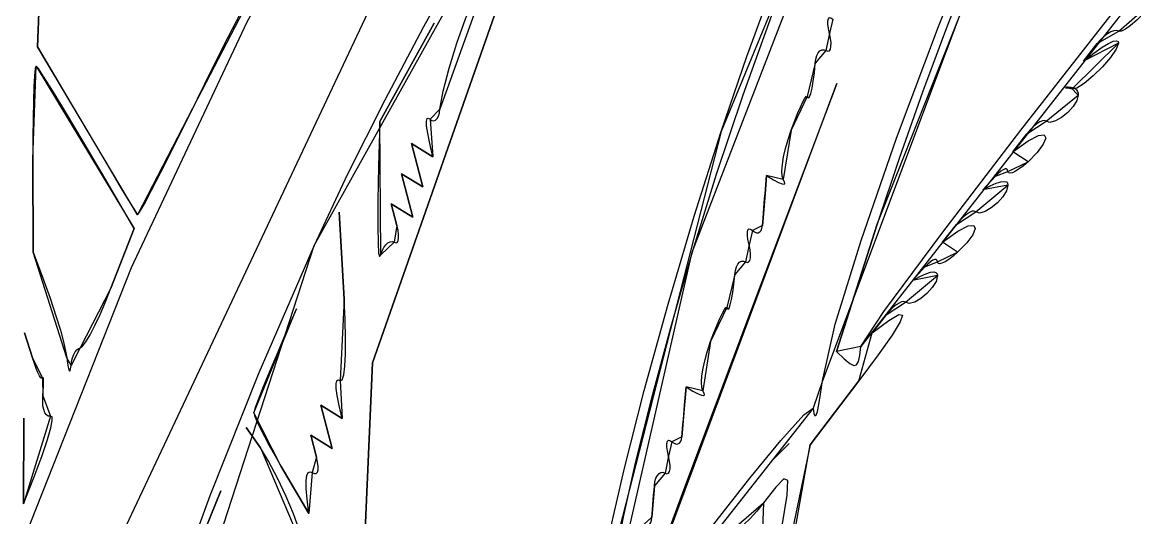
# Model space of a CAD drawing. Extents: x 0.3 to 49.4, y 16 to 54.1.
# Drawn here: x 9.567 to 13.9, y 33.439 to 35.367 of the extents above; entities that cross this region are included whole.
import ezdxf

# ---------------------------------------------------------------- set-up
doc = ezdxf.new("R2010")
doc.units = 0
doc.layers.get('0').update_dxf_attribs({"linetype": 'CONTINUOUS'})

msp = doc.modelspace()

# ---------------------------------------------------------------- linework, layer by layer
at = {"color": 178}
for points in [[(8.999, 31.346), (9.269, 32.3986), (9.6004, 33.4218), (9.9922, 34.4129), (10.4429, 35.3694), (10.9514, 36.2885), (11.5165, 37.1677), (12.1369, 38.0043), (8.999, 31.346)], [(9.692, 36.9278), (9.6266, 35.2715), (9.692, 36.9278)], [(12.2892, 34.9417), (12.3895, 35.2342), (12.4915, 35.5146), (12.5968, 35.7861), (12.7066, 36.052), (12.8222, 36.3154), (12.9451, 36.5795), (13.0764, 36.8476), (12.2892, 34.9417)], [(13.0056, 36.6171), (12.8661, 36.3172), (12.7324, 36.012), (12.6052, 35.7032), (12.4853, 35.3929), (12.3734, 35.0829), (12.2702, 34.7752), (12.1765, 34.4717), (13.0056, 36.6171)], [(12.6837, 33.9717), (12.7336, 34.1921), (12.834, 34.5181), (12.9721, 34.9154), (13.1352, 35.3502), (13.3105, 35.7884), (13.4852, 36.196), (13.6466, 36.5389), (12.6837, 33.9717)], [(11.7422, 36.3542), (10.9312, 34.0409), (11.7422, 36.3542)], [(13.6102, 36.381), (13.4946, 36.1311), (13.3825, 35.8758), (13.2744, 35.6169), (13.1712, 35.3562), (13.0734, 35.0954), (12.9819, 34.8363), (12.8972, 34.5808), (13.6102, 36.381)], [(12.8332, 34.105), (12.9227, 34.2418), (13.1485, 34.5452), (13.4569, 34.9466), (13.7944, 35.3775), (14.1071, 35.7693), (14.3415, 36.0536), (14.4439, 36.1617), (12.8332, 34.105)], [(11.5376, 35.992), (11.4902, 35.9506), (11.3984, 35.8149), (11.2744, 35.6072), (11.1306, 35.3495), (10.9794, 35.0639), (10.833, 34.7727), (10.7039, 34.4977), (11.5376, 35.992)], [(10.2494, 35.0686), (10.3063, 35.1839), (10.3694, 35.3093), (10.4363, 35.4395), (10.504, 35.5696), (10.5701, 35.6943), (10.6318, 35.8085), (10.6864, 35.9071), (10.2494, 35.0686)], [(11.1942, 35.0291), (11.2062, 35.0989), (11.2295, 35.1883), (11.2601, 35.2859), (11.2938, 35.38), (11.3265, 35.4593), (11.354, 35.5122), (11.3724, 35.5273), (11.1942, 35.0291)], [(13.9901, 35.4661), (13.9616, 35.4317), (13.9338, 35.401), (13.9077, 35.375), (13.8841, 35.3543), (13.8639, 35.3398), (13.8482, 35.3323), (13.8379, 35.3327), (13.9901, 35.4661)], [(11.1722, 35.3639), (10.9599, 34.9808), (11.1722, 35.3639)], [(12.7112, 35.3235), (12.707, 35.3435), (12.7049, 35.3599), (12.7049, 35.3726), (12.7069, 35.3811), (12.7108, 35.3852), (12.7167, 35.3847), (12.7244, 35.3793), (12.7112, 35.3235)], [(12.6974, 35.2573), (12.705, 35.2546), (12.7108, 35.2566), (12.7148, 35.263), (12.7169, 35.2733), (12.7171, 35.287), (12.7152, 35.3039), (12.7112, 35.3235), (12.6974, 35.2573)], [(13.8379, 35.3327), (13.8293, 35.3353), (13.8187, 35.3343), (13.8065, 35.3298), (13.7934, 35.3222), (13.7798, 35.3119), (13.7662, 35.299), (13.7532, 35.2839), (13.8379, 35.3327)], [(9.6266, 35.2715), (9.7404, 35.0787), (9.8313, 34.925), (9.9014, 34.8069), (9.9528, 34.7207), (9.9875, 34.663), (10.0078, 34.63), (10.0156, 34.6182), (9.6266, 35.2715)], [(13.8369, 35.2855), (13.8282, 35.2619), (13.8055, 35.2295), (13.7739, 35.1934), (13.7381, 35.1583), (13.7034, 35.1291), (13.6745, 35.1107), (13.6565, 35.1081), (13.8369, 35.2855)], [(13.6998, 35.2158), (13.7408, 35.247), (13.7734, 35.2697), (13.7983, 35.2848), (13.8164, 35.293), (13.8283, 35.2953), (13.8348, 35.2925), (13.8369, 35.2855), (13.6998, 35.2158)], [(13.7532, 35.2839), (13.6998, 35.2158), (13.7532, 35.2839)], [(12.6559, 35.2084), (12.6582, 35.224), (12.6622, 35.2372), (12.6675, 35.2478), (12.6739, 35.2554), (12.6812, 35.2597), (12.6891, 35.2604), (12.6974, 35.2573), (12.6559, 35.2084)], [(9.6213, 35.1963), (9.6181, 35.1866), (9.6152, 35.1593), (9.6127, 35.1164), (9.6108, 35.0602), (9.6094, 34.9929), (9.6087, 34.9168), (9.6087, 34.834), (9.6213, 35.1963)], [(10.0029, 34.5641), (9.8925, 34.7534), (9.8041, 34.9037), (9.7357, 35.0186), (9.6852, 35.1017), (9.6506, 35.1566), (9.63, 35.1869), (9.6213, 35.1963), (10.0029, 34.5641)], [(12.6245, 35.0788), (12.6287, 35.0734), (12.6333, 35.0774), (12.6382, 35.09), (12.6431, 35.1102), (12.6478, 35.1373), (12.6522, 35.1703), (12.6559, 35.2084), (12.6245, 35.0788)], [(12.74, 35.1289), (12.5666, 34.6727), (12.4068, 34.2502), (12.2653, 33.8739), (12.1467, 33.5564), (12.0557, 33.31), (11.997, 33.1475), (11.9753, 33.0813), (12.74, 35.1289)], [(13.6312, 35.1133), (13.6298, 35.1123), (13.6299, 35.1117), (13.6316, 35.1114), (13.6346, 35.1114), (13.6389, 35.1117), (13.6444, 35.1123), (13.6508, 35.1133), (13.6312, 35.1133)], [(13.6565, 35.1081), (13.6527, 35.1102), (13.6487, 35.112), (13.6447, 35.1132), (13.6408, 35.114), (13.6371, 35.1143), (13.6339, 35.1141), (13.6312, 35.1133), (13.6565, 35.1081)], [(13.6508, 35.1133), (13.6575, 35.1134), (13.6637, 35.1118), (13.6692, 35.1086), (13.6737, 35.104), (13.6772, 35.0982), (13.6794, 35.0913), (13.6802, 35.0836), (13.6508, 35.1133)], [(10.0156, 34.6182), (10.0238, 34.6281), (10.0428, 34.6608), (10.0711, 34.7134), (10.1074, 34.7833), (10.1502, 34.8676), (10.198, 34.9636), (10.2494, 35.0686), (10.0156, 34.6182)], [(12.5617, 34.9469), (12.5746, 34.981), (12.5868, 35.0114), (12.598, 35.0372), (12.6077, 35.0576), (12.6156, 35.0719), (12.6214, 35.0792), (12.6245, 35.0788), (12.5617, 34.9469)], [(13.6802, 35.0836), (13.6746, 35.0621), (13.6598, 35.0388), (13.6389, 35.0163), (13.6149, 34.9969), (13.5909, 34.983), (13.5698, 34.9773), (13.5549, 34.9821), (13.6802, 35.0836)], [(11.1555, 34.9899), (11.1631, 34.9849), (11.1704, 34.9838), (11.1772, 34.9864), (11.1832, 34.9925), (11.1882, 35.0018), (11.1919, 35.0141), (11.1942, 35.0291), (11.1555, 34.9899)], [(10.9599, 34.9808), (10.9553, 34.8068), (10.9528, 34.6723), (10.9521, 34.5737), (10.9531, 34.5071), (10.9554, 34.4689), (10.9589, 34.4553), (10.9633, 34.4624), (10.9599, 34.9808)], [(11.1663, 34.8437), (11.1542, 34.8957), (11.1463, 34.9353), (11.1423, 34.9638), (11.1416, 34.9823), (11.1439, 34.9921), (11.1487, 34.9942), (11.1555, 34.9899), (11.1663, 34.8437)], [(13.5549, 34.9821), (13.5488, 34.9849), (13.5405, 34.9839), (13.5303, 34.9794), (13.5187, 34.9718), (13.5062, 34.9613), (13.4932, 34.9482), (13.4802, 34.9328), (13.5549, 34.9821)], [(11.8122, 33.0792), (11.8168, 33.1781), (11.8515, 33.3674), (11.9109, 33.6264), (11.9897, 33.9342), (12.0826, 34.2699), (12.1842, 34.6126), (12.2892, 34.9417), (11.8122, 33.0792)], [(12.5314, 34.7549), (12.5271, 34.7682), (12.526, 34.7882), (12.5279, 34.8136), (12.5326, 34.8434), (12.5399, 34.8764), (12.5497, 34.9113), (12.5617, 34.9469), (12.5314, 34.7549)], [(13.4802, 34.9328), (13.4256, 34.8633), (13.4802, 34.9328)], [(13.4256, 34.8633), (13.4854, 34.9061), (13.5256, 34.9269), (13.5477, 34.9292), (13.5531, 34.9166), (13.5434, 34.8925), (13.52, 34.8605), (13.4844, 34.8242), (13.4256, 34.8633)], [(11.1271, 34.7262), (11.0829, 34.8952), (11.1271, 34.7262)], [(11.0829, 34.8952), (11.1663, 34.8437), (11.0829, 34.8952)], [(9.6087, 34.834), (9.6104, 34.4717), (9.6087, 34.834)], [(13.406, 34.7868), (13.4047, 34.793), (13.401, 34.7961), (13.3952, 34.7961), (13.3877, 34.7931), (13.3786, 34.7872), (13.3683, 34.7787), (13.3571, 34.7675), (13.406, 34.7868)], [(13.4844, 34.8242), (13.4665, 34.8089), (13.45, 34.7965), (13.4355, 34.7873), (13.4233, 34.7815), (13.414, 34.7793), (13.4081, 34.781), (13.406, 34.7868), (13.4844, 34.8242)], [(11.088, 34.6087), (11.0438, 34.7777), (11.088, 34.6087)], [(11.0438, 34.7777), (11.1271, 34.7262), (11.0438, 34.7777)], [(12.4601, 34.6992), (12.4661, 34.7701), (12.4601, 34.6992)], [(12.4661, 34.7701), (12.4929, 34.7541), (12.5128, 34.7436), (12.5263, 34.7381), (12.5343, 34.737), (12.5373, 34.7398), (12.5361, 34.746), (12.5314, 34.7549), (12.4661, 34.7701)], [(13.3571, 34.7675), (13.3081, 34.7148), (13.3571, 34.7675)], [(13.406, 34.7334), (13.4005, 34.7112), (13.3858, 34.6873), (13.365, 34.6642), (13.341, 34.6444), (13.317, 34.6304), (13.2959, 34.6246), (13.2807, 34.6296), (13.406, 34.7334)], [(13.3081, 34.7148), (13.3374, 34.7304), (13.3607, 34.7407), (13.3785, 34.7464), (13.3914, 34.748), (13.3999, 34.746), (13.4046, 34.7409), (13.406, 34.7334), (13.3081, 34.7148)], [(12.45, 34.5764), (12.4511, 34.5902), (12.4524, 34.6064), (12.4539, 34.6245), (12.4555, 34.6435), (12.4571, 34.6628), (12.4586, 34.6816), (12.4601, 34.6992), (12.45, 34.5764)], [(10.8211, 34.2893), (10.8015, 34.6284), (10.8211, 34.2893)], [(11.0267, 34.5757), (11.0046, 34.6602), (11.0267, 34.5757)], [(11.0046, 34.6602), (11.088, 34.6087), (11.0046, 34.6602)], [(13.2807, 34.6296), (13.2747, 34.6324), (13.2663, 34.6314), (13.2561, 34.6269), (13.2445, 34.6193), (13.232, 34.6088), (13.219, 34.5957), (13.206, 34.5803), (13.2807, 34.6296)], [(11.0163, 34.5113), (11.0231, 34.5089), (11.0283, 34.5111), (11.0317, 34.5173), (11.0333, 34.5273), (11.0331, 34.5407), (11.0309, 34.5569), (11.0267, 34.5757), (11.0163, 34.5113)], [(12.411, 34.5568), (12.4191, 34.5508), (12.4268, 34.548), (12.4337, 34.5481), (12.4398, 34.5511), (12.4447, 34.5569), (12.4482, 34.5654), (12.45, 34.5764), (12.411, 34.5568)], [(12.8972, 34.5808), (12.7389, 34.0853), (12.8972, 34.5808)], [(13.206, 34.5803), (13.1515, 34.5109), (13.206, 34.5803)], [(13.1515, 34.5109), (13.2113, 34.5536), (13.2515, 34.5744), (13.2735, 34.5767), (13.279, 34.5641), (13.2693, 34.54), (13.2459, 34.508), (13.2102, 34.4717), (13.1515, 34.5109)], [(9.9129, 34.3319), (10.0029, 34.5641), (9.9129, 34.3319)], [(12.3979, 34.501), (12.3936, 34.521), (12.3915, 34.5375), (12.3915, 34.5501), (12.3935, 34.5586), (12.3975, 34.5627), (12.4034, 34.5623), (12.411, 34.5568), (12.3979, 34.501)], [(10.7039, 34.4977), (10.4886, 34.0022), (10.2973, 33.5244), (10.1246, 33.0486), (9.9656, 32.5589), (9.815, 32.0397), (9.6678, 31.4749), (9.5187, 30.8489), (10.7039, 34.4977)], [(10.9633, 34.4624), (10.9688, 34.4776), (10.9756, 34.4906), (10.9832, 34.5011), (10.9914, 34.5086), (10.9999, 34.5131), (11.0083, 34.5141), (11.0163, 34.5113), (10.9633, 34.4624)], [(12.3841, 34.4348), (12.3916, 34.4321), (12.3975, 34.4342), (12.4015, 34.4405), (12.4036, 34.4508), (12.4038, 34.4646), (12.4019, 34.4814), (12.3979, 34.501), (12.3841, 34.4348)], [(9.6104, 34.4717), (9.6464, 34.3753), (9.6756, 34.2934), (9.6985, 34.2249), (9.7159, 34.1685), (9.7283, 34.1231), (9.7363, 34.0875), (9.7405, 34.0605), (9.6104, 34.4717)], [(12.1765, 34.4717), (12.0921, 34.1775), (12.0181, 33.9035), (11.9563, 33.6575), (11.9084, 33.4474), (11.8762, 33.2809), (11.8615, 33.1659), (11.8661, 33.1103), (12.1765, 34.4717)], [(13.2102, 34.4717), (13.1923, 34.4564), (13.1758, 34.444), (13.1613, 34.4348), (13.1491, 34.429), (13.1399, 34.4268), (13.134, 34.4285), (13.1319, 34.4343), (13.2102, 34.4717)], [(12.3426, 34.3859), (12.3449, 34.4015), (12.3489, 34.4147), (12.3542, 34.4253), (12.3606, 34.4329), (12.3679, 34.4372), (12.3758, 34.4379), (12.3841, 34.4348), (12.3426, 34.3859)], [(13.0829, 34.415), (13.034, 34.3623), (13.0829, 34.415)], [(13.1319, 34.4343), (13.1306, 34.4405), (13.1269, 34.4436), (13.1211, 34.4436), (13.1135, 34.4406), (13.1044, 34.4348), (13.0941, 34.4262), (13.0829, 34.415), (13.1319, 34.4343)], [(12.3112, 34.2563), (12.3153, 34.2509), (12.32, 34.2549), (12.3248, 34.2675), (12.3297, 34.2878), (12.3345, 34.3148), (12.3388, 34.3478), (12.3426, 34.3859), (12.3112, 34.2563)], [(13.1319, 34.3809), (13.1263, 34.3587), (13.1116, 34.3348), (13.0908, 34.3118), (13.0669, 34.292), (13.0429, 34.2779), (13.0217, 34.2722), (13.0066, 34.2772), (13.1319, 34.3809)], [(13.034, 34.3623), (13.0633, 34.3779), (13.0866, 34.3882), (13.1044, 34.3939), (13.1172, 34.3955), (13.1257, 34.3935), (13.1304, 34.3885), (13.1319, 34.3809), (13.034, 34.3623)], [(9.7932, 34.0996), (9.8024, 34.1058), (9.8154, 34.1233), (9.8315, 34.1508), (9.8501, 34.1868), (9.8703, 34.23), (9.8915, 34.2788), (9.9129, 34.3319), (9.7932, 34.0996)], [(10.8052, 33.9723), (10.8132, 33.9754), (10.8194, 33.9948), (10.8238, 34.0291), (10.8262, 34.0771), (10.8266, 34.1374), (10.8249, 34.2086), (10.8211, 34.2893), (10.8052, 33.9723)], [(13.0066, 34.2772), (13.0005, 34.2799), (12.9921, 34.2789), (12.9819, 34.2744), (12.9704, 34.2668), (12.9578, 34.2563), (12.9448, 34.2432), (12.9318, 34.2279), (13.0066, 34.2772)], [(10.6351, 34.2516), (10.597, 34.1648), (10.5621, 34.0835), (10.5311, 34.0103), (10.5053, 33.9476), (10.4856, 33.8979), (10.4731, 33.8637), (10.4686, 33.8474), (10.6351, 34.2516)], [(12.2484, 34.1245), (12.2613, 34.1586), (12.2735, 34.1889), (12.2847, 34.2147), (12.2944, 34.2351), (12.3023, 34.2494), (12.308, 34.2567), (12.3112, 34.2563), (12.2484, 34.1245)], [(12.8773, 34.1584), (12.9417, 34.2064), (12.9809, 34.2294), (12.9956, 34.2275), (12.9867, 34.2007), (12.9548, 34.1491), (12.9008, 34.0727), (12.8254, 33.9716), (12.8773, 34.1584)], [(12.9318, 34.2279), (12.8773, 34.1584), (12.9318, 34.2279)], [(9.607, 34.0605), (9.5756, 34.1584), (9.607, 34.0605)], [(9.7575, 34.0311), (9.7597, 34.0468), (9.7632, 34.0612), (9.7679, 34.0739), (9.7734, 34.0845), (9.7796, 34.0926), (9.7863, 34.0978), (9.7932, 34.0996), (9.7575, 34.0311)], [(12.218, 33.9324), (12.2138, 33.9457), (12.2127, 33.9657), (12.2146, 33.9912), (12.2193, 34.021), (12.2266, 34.0539), (12.2364, 34.0888), (12.2484, 34.1245), (12.218, 33.9324)], [(12.7389, 34.0853), (12.7683, 34.0568), (12.7902, 34.0387), (12.8058, 34.031), (12.8166, 34.0337), (12.8239, 34.047), (12.829, 34.0707), (12.8332, 34.105), (12.7389, 34.0853)], [(9.6466, 33.9821), (9.6439, 33.9802), (9.6398, 33.9835), (9.6345, 33.9915), (9.6284, 34.0036), (9.6216, 34.0195), (9.6144, 34.0386), (9.607, 34.0605), (9.6466, 33.9821)], [(9.7405, 34.0605), (9.7432, 34.0399), (9.7459, 34.0245), (9.7487, 34.0144), (9.7513, 34.0099), (9.7537, 34.011), (9.7558, 34.018), (9.7575, 34.0311), (9.7405, 34.0605)], [(10.9312, 34.0409), (10.8904, 33.0929), (10.9312, 34.0409)], [(9.6476, 33.9126), (9.649, 33.9325), (9.6499, 33.9497), (9.6503, 33.9639), (9.6501, 33.9747), (9.6495, 33.9816), (9.6483, 33.9842), (9.6466, 33.9821), (9.6476, 33.9126)], [(10.8138, 33.8254), (10.8015, 33.8754), (10.7937, 33.9139), (10.7899, 33.942), (10.7896, 33.9608), (10.7923, 33.9714), (10.7977, 33.9748), (10.8052, 33.9723), (10.8138, 33.8254)], [(12.8254, 33.9716), (12.6365, 33.722), (12.8254, 33.9716)], [(12.6472, 33.8649), (12.6507, 33.8441), (12.6547, 33.835), (12.6592, 33.8378), (12.6643, 33.8526), (12.67, 33.8798), (12.6765, 33.9194), (12.6837, 33.9717), (12.6472, 33.8649)], [(12.1468, 33.8767), (12.1527, 33.9476), (12.1468, 33.8767)], [(12.1527, 33.9476), (12.1796, 33.9316), (12.1995, 33.9211), (12.213, 33.9156), (12.221, 33.9146), (12.224, 33.9174), (12.2228, 33.9235), (12.218, 33.9324), (12.1527, 33.9476)], [(9.6772, 33.8343), (9.6689, 33.8342), (9.6617, 33.8386), (9.6557, 33.8472), (9.6512, 33.8593), (9.6481, 33.8746), (9.6469, 33.8925), (9.6476, 33.9126), (9.6772, 33.8343)], [(10.4686, 33.8474), (10.4715, 33.8362), (10.4796, 33.8167), (10.4924, 33.79), (10.5091, 33.7575), (10.5291, 33.7204), (10.5517, 33.68), (10.5763, 33.6377), (10.4686, 33.8474)], [(10.7747, 33.7079), (10.7305, 33.8769), (10.7747, 33.7079)], [(10.7305, 33.8769), (10.8138, 33.8254), (10.7305, 33.8769)], [(12.0205, 33.0689), (12.0581, 33.1367), (12.1482, 33.2644), (12.2696, 33.4252), (12.4013, 33.5925), (12.5222, 33.7394), (12.6112, 33.8391), (12.6472, 33.8649), (12.0205, 33.0689)], [(12.1367, 33.754), (12.1378, 33.7677), (12.1391, 33.784), (12.1406, 33.802), (12.1421, 33.821), (12.1437, 33.8403), (12.1453, 33.8592), (12.1468, 33.8767), (12.1367, 33.754)], [(9.5722, 33.4926), (9.6137, 33.5978), (9.6446, 33.6808), (9.666, 33.7436), (9.679, 33.7883), (9.6844, 33.8169), (9.6835, 33.8316), (9.6772, 33.8343), (9.5722, 33.4926)], [(9.5739, 33.8255), (9.5722, 33.4926), (9.5739, 33.8255)], [(10.4947, 33.7105), (10.4392, 33.7899), (10.4947, 33.7105)], [(10.7134, 33.6749), (10.6913, 33.7594), (10.7134, 33.6749)], [(10.6913, 33.7594), (10.7747, 33.7079), (10.6913, 33.7594)], [(12.0977, 33.7344), (12.1058, 33.7284), (12.1134, 33.7255), (12.1204, 33.7256), (12.1264, 33.7287), (12.1313, 33.7345), (12.1348, 33.7429), (12.1367, 33.754), (12.0977, 33.7344)], [(10.6401, 33.3677), (10.6499, 33.3676), (10.643, 33.3993), (10.6233, 33.4535), (10.5947, 33.521), (10.5612, 33.5925), (10.5265, 33.6588), (10.4947, 33.7105), (10.6401, 33.3677)], [(12.0846, 33.6785), (12.0803, 33.6985), (12.0782, 33.715), (12.0782, 33.7276), (12.0802, 33.7361), (12.0842, 33.7403), (12.09, 33.7398), (12.0977, 33.7344), (12.0846, 33.6785)], [(12.6365, 33.722), (12.5298, 33.2119), (12.443, 32.7785), (12.3755, 32.421), (12.3265, 32.1384), (12.2955, 31.9298), (12.2816, 31.7941), (12.2843, 31.7305), (12.6365, 33.722)], [(12.4857, 33.6588), (12.5544, 33.7276), (12.4857, 33.6588)], [(10.6968, 33.6143), (10.7057, 33.6105), (10.7125, 33.6112), (10.7172, 33.6162), (10.7197, 33.6253), (10.7199, 33.6382), (10.7178, 33.6548), (10.7134, 33.6749), (10.6968, 33.6143)], [(12.0708, 33.6123), (12.0783, 33.6096), (12.0841, 33.6117), (12.0882, 33.618), (12.0903, 33.6283), (12.0905, 33.6421), (12.0886, 33.659), (12.0846, 33.6785), (12.0708, 33.6123)], [(12.52, 33.6932), (12.4857, 33.6588), (12.52, 33.6932)], [(10.5763, 33.6377), (10.684, 33.4555), (10.5763, 33.6377)], [(10.684, 33.4555), (10.6771, 33.5104), (10.6737, 33.5525), (10.6734, 33.5829), (10.6759, 33.603), (10.6809, 33.6141), (10.688, 33.6174), (10.6968, 33.6143), (10.684, 33.4555)], [(12.0293, 33.5634), (12.0316, 33.579), (12.0355, 33.5923), (12.0408, 33.6028), (12.0473, 33.6104), (12.0546, 33.6147), (12.0625, 33.6155), (12.0708, 33.6123), (12.0293, 33.5634)], [(12.4337, 32.9442), (12.4894, 33.2171), (12.5268, 33.4074), (12.5464, 33.5259), (12.5485, 33.5833), (12.5335, 33.5904), (12.5018, 33.5578), (12.4537, 33.4963), (12.4337, 32.9442)], [(10.3401, 33.5433), (10.2411, 33.2967), (10.3401, 33.5433)], [(12.0192, 33.4406), (12.0203, 33.4544), (12.0216, 33.4706), (12.0231, 33.4887), (12.0247, 33.5077), (12.0262, 33.527), (12.0278, 33.5458), (12.0293, 33.5634), (12.0192, 33.4406)], [(12.4537, 33.4963), (12.4277, 33.4643), (12.4021, 33.4359), (12.3778, 33.4118), (12.3557, 33.3928), (12.3367, 33.3797), (12.3216, 33.3731), (12.3113, 33.3739), (12.4537, 33.4963)], [(11.9897, 33.4141), (11.9956, 33.4096), (12.0013, 33.4082), (12.0065, 33.4097), (12.011, 33.4138), (12.0148, 33.4204), (12.0176, 33.4294), (12.0192, 33.4406), (11.9897, 33.4141)]]:
    msp.add_lwpolyline(points, dxfattribs=at)

doc.saveas('drawing.dxf')
